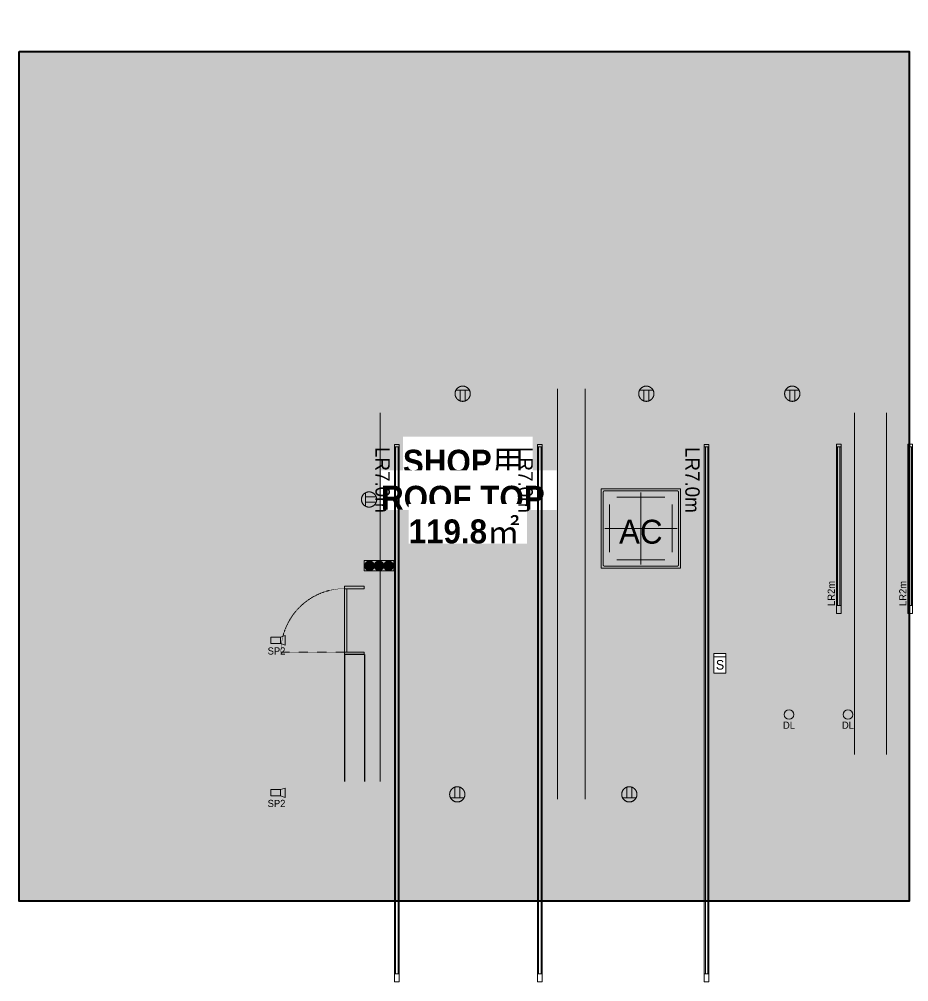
# Model space of a CAD drawing. Header units: millimetres. Extents: x -376000 to 292178, y -193032 to 188048.
# Drawn here: x 83984 to 95179, y -57232 to -45112 of the extents above; entities that cross this region are included whole.
import ezdxf

# ---------------------------------------------------------------- set-up
doc = ezdxf.new("R2010")
doc.units = ezdxf.units.MM
doc.linetypes.add('ISO-08 一点鎖線', pattern=[9.144, 6.096, -0.762, 1.524, -0.762])
doc.linetypes.add('ラインタイプ-1', pattern=[2.116531, 1.058062, -1.058469])
for name, color, linetype, lineweight, true_color in [('01_0.40', 7, 'Continuous', 40, 0x330099), ('02_0.25', 1, 'Continuous', 25, 0xff0000), ('03_0.15', 7, 'Continuous', 15, 0x990099), ('04_0.10', 7, 'Continuous', 9, 0x0099ff), ('04点線_0.10', 7, 'ラインタイプ-1', 9, 0x009dff)]:
    doc.layers.add(name, color=color, linetype=linetype, lineweight=lineweight, true_color=true_color)
for name, color, linetype, lineweight in [('02_既存平面-内部建具・サッシ', 7, 'Continuous', 18), ('07_文字・記号', 7, 'Continuous', 9), ('_天井プロット (2D)', 7, 'Continuous', 5), ('_天井伏せ (2D)', 7, 'Continuous', 5), ('_平面図(既存部) (2D)', 7, 'Continuous', 5), ('_解体部 (2D)', 7, 'Continuous', 5), ('一般', 7, 'Continuous', 5), ('天伏図', 7, 'Continuous', 5)]:
    doc.layers.add(name, color=color, linetype=linetype, lineweight=lineweight)
doc.styles.add('ＭＳ Ｐゴシック', font='MS PGothic.ttf')
doc.styles.add('ＭＳ Ｐゴシック (bold)', font='')
doc.styles.get('ＭＳ Ｐゴシック (bold)').set_extended_font_data('ＭＳ Ｐゴシック', bold=True)

# ---------------------------------------------------------------- blocks, each defined once
blk = doc.blocks.new('平面図(既存部) (2D)')
at = {"color": 255, "linetype": 'Continuous', "lineweight": 5, "transparency": 33554687}
blk.add_wipeout([(83984.169, -45549.15), (95124.169, -45549.15), (95124.169, -56312.954), (83984.169, -56312.954)], dxfattribs=at).dxf.layer = '02_既存平面-内部建具・サッシ'
blk.add_wipeout([(84037.847, -45111.641), (95177.847, -45111.641), (95177.847, -55875.446), (84037.847, -55875.446)], dxfattribs=at).dxf.layer = '02_既存平面-内部建具・サッシ'
at = {"layer": '01_0.40', "linetype": 'Continuous', "lineweight": 0, "true_color": 0xffa264, "transparency": 33554559}
blk.add_hatch(color=21, dxfattribs=at).paths.add_polyline_path([(83984.169, -45519.013), (95184.169, -45519.013), (95184.169, -56219.013), (83984.169, -56219.013)])
at = {"layer": '01_0.40', "transparency": 33554559, "flags": 128}
blk.add_lwpolyline([(83984.169, -45519.013), (95184.169, -45519.013), (95184.169, -56219.013), (83984.169, -56219.013)], close=True, dxfattribs=at)
at = {"color": 255, "linetype": 'Continuous', "lineweight": 5, "transparency": 33554687}
blk.add_wipeout([(88812.227, -50869.013), (90444.177, -50869.013), (90444.177, -50369.479), (88812.227, -50369.479)], dxfattribs=at).dxf.layer = '02_既存平面-内部建具・サッシ'
at = {"layer": '02_既存平面-内部建具・サッシ', "color": 7, "transparency": 33554687, "insert": (88812.227, -50869.013), "char_height": 301.5148, "attachment_point": 7, "line_spacing_factor": 0.25, "style": 'ＭＳ Ｐゴシック (bold)'}
blk.add_mtext('SHOP用', dxfattribs=at)
at = {"color": 255, "linetype": 'Continuous', "lineweight": 5, "transparency": 33554687}
blk.add_wipeout([(88537.411, -51292.346), (90749.328, -51292.346), (90749.328, -50792.813), (88537.411, -50792.813)], dxfattribs=at).dxf.layer = '02_既存平面-内部建具・サッシ'
at = {"layer": '02_既存平面-内部建具・サッシ', "color": 7, "transparency": 33554687, "insert": (88537.411, -51292.346), "char_height": 301.5148, "attachment_point": 7, "line_spacing_factor": 0.25, "style": 'ＭＳ Ｐゴシック (bold)'}
blk.add_mtext('ROOF TOP', dxfattribs=at)
at = {"color": 255, "linetype": 'Continuous', "lineweight": 5, "transparency": 33554687}
blk.add_wipeout([(88884.987, -51715.679), (90375.967, -51715.679), (90375.967, -51216.146), (88884.987, -51216.146)], dxfattribs=at).dxf.layer = '02_既存平面-内部建具・サッシ'
at = {"layer": '02_既存平面-内部建具・サッシ', "color": 7, "transparency": 33554687, "insert": (88884.987, -51715.679), "char_height": 301.5148, "attachment_point": 7, "line_spacing_factor": 0.25, "style": 'ＭＳ Ｐゴシック (bold)'}
blk.add_mtext('119.8㎡', dxfattribs=at)
blk = doc.blocks.new('グループ-200')
at = {"layer": '03_0.15', "flags": 128}
for points in [[(88077, -52252), (88327, -52252), (88327, -52282), (88077, -52282)], [(88077, -53082), (88077, -52282), (88107, -52282), (88107, -53082)], [(88077, -53082), (88327, -53082), (88327, -53112), (88077, -53112)]]:
    blk.add_lwpolyline(points, close=True, dxfattribs=at)
blk = doc.blocks.new('解体部 (2D)')
at = {"layer": '02_0.25'}
for p, q in [((88327.407, -53111.65), (88077.407, -53111.65)), ((88077.407, -53111.65), (88077.407, -54711.65)), ((88327.407, -53111.65), (88327.407, -54711.65))]:
    blk.add_line(p, q, dxfattribs=at)
at = {"layer": '04点線_0.10'}
blk.add_line((87277.407, -53081.65), (88077.407, -53081.65), dxfattribs=at)
blk.add_arc((88077.407, -53081.65), 800, 90, 180, dxfattribs=at)
at = {"layer": '一般', "color": 7, "transparency": 33554687}
blk.add_blockref('グループ-200', (0, 0), dxfattribs=at)
blk = doc.blocks.new('天井伏せ (2D)')
at = {"layer": '04_0.10'}
for p, q in [((90757, -49767), (90757, -54932)), ((91107, -49767), (91107, -54932)), ((88527, -50067), (88527, -54712)), ((94497, -50067), (94497, -54372)), ((94897, -50067), (94897, -54372)), ((88077, -53282), (88077, -54712))]:
    blk.add_line(p, q, dxfattribs=at)
blk = doc.blocks.new('グループ-1168')
at = {"layer": '07_文字・記号', "linetype": 'Continuous', "lineweight": 0, "true_color": 0x1be900}
for points in [[(88392, -51934), (88396, -51934), (88400, -51935), (88404, -51935), (88408, -51936), (88412, -51937), (88415, -51939), (88419, -51940), (88422, -51942), (88426, -51944), (88429, -51947), (88432, -51949), (88435, -51952), (88438, -51955), (88440, -51958), (88442, -51961), (88444, -51964), (88446, -51968), (88448, -51971), (88449, -51975), (88450, -51979), (88451, -51983), (88452, -51986), (88452, -51990), (88452, -51994), (88452, -51998), (88452, -52002), (88451, -52006), (88450, -52010), (88449, -52014), (88448, -52017), (88446, -52021), (88444, -52024), (88442, -52028), (88440, -52031), (88438, -52034), (88435, -52037), (88432, -52039), (88429, -52042), (88426, -52044), (88422, -52046), (88419, -52048), (88415, -52050), (88412, -52051), (88408, -52052), (88404, -52053), (88400, -52054), (88396, -52054), (88392, -52054), (88388, -52054), (88385, -52054), (88381, -52053), (88377, -52052), (88373, -52051), (88370, -52050), (88366, -52048), (88362, -52046), (88359, -52044), (88356, -52042), (88353, -52039), (88350, -52037), (88347, -52034), (88345, -52031), (88343, -52028), (88340, -52024), (88339, -52021), (88337, -52017), (88336, -52014), (88334, -52010), (88334, -52006), (88333, -52002), (88333, -51998), (88332, -51994), (88333, -51990), (88333, -51986), (88334, -51983), (88334, -51979), (88336, -51975), (88337, -51971), (88339, -51968), (88340, -51964), (88343, -51961), (88345, -51958), (88347, -51955), (88350, -51952), (88353, -51949), (88356, -51947), (88359, -51944), (88362, -51942), (88366, -51940), (88370, -51939), (88373, -51937), (88377, -51936), (88381, -51935), (88385, -51935), (88388, -51934)], [(88512, -51934), (88516, -51934), (88520, -51935), (88524, -51935), (88528, -51936), (88532, -51937), (88535, -51939), (88539, -51940), (88542, -51942), (88546, -51944), (88549, -51947), (88552, -51949), (88555, -51952), (88558, -51955), (88560, -51958), (88562, -51961), (88564, -51964), (88566, -51968), (88568, -51971), (88569, -51975), (88570, -51979), (88571, -51983), (88572, -51986), (88572, -51990), (88572, -51994), (88572, -51998), (88572, -52002), (88571, -52006), (88570, -52010), (88569, -52014), (88568, -52017), (88566, -52021), (88564, -52024), (88562, -52028), (88560, -52031), (88558, -52034), (88555, -52037), (88552, -52039), (88549, -52042), (88546, -52044), (88542, -52046), (88539, -52048), (88535, -52050), (88532, -52051), (88528, -52052), (88524, -52053), (88520, -52054), (88516, -52054), (88512, -52054), (88508, -52054), (88505, -52054), (88501, -52053), (88497, -52052), (88493, -52051), (88490, -52050), (88486, -52048), (88482, -52046), (88479, -52044), (88476, -52042), (88473, -52039), (88470, -52037), (88467, -52034), (88465, -52031), (88463, -52028), (88460, -52024), (88459, -52021), (88457, -52017), (88456, -52014), (88454, -52010), (88454, -52006), (88453, -52002), (88453, -51998), (88452, -51994), (88453, -51990), (88453, -51986), (88454, -51983), (88454, -51979), (88456, -51975), (88457, -51971), (88459, -51968), (88460, -51964), (88463, -51961), (88465, -51958), (88467, -51955), (88470, -51952), (88473, -51949), (88476, -51947), (88479, -51944), (88482, -51942), (88486, -51940), (88490, -51939), (88493, -51937), (88497, -51936), (88501, -51935), (88505, -51935), (88508, -51934)], [(88632, -51934), (88636, -51934), (88640, -51935), (88644, -51935), (88648, -51936), (88652, -51937), (88655, -51939), (88659, -51940), (88662, -51942), (88666, -51944), (88669, -51947), (88672, -51949), (88675, -51952), (88678, -51955), (88680, -51958), (88682, -51961), (88684, -51964), (88686, -51968), (88688, -51971), (88689, -51975), (88690, -51979), (88691, -51983), (88692, -51986), (88692, -51990), (88692, -51994), (88692, -51998), (88692, -52002), (88691, -52006), (88690, -52010), (88689, -52014), (88688, -52017), (88686, -52021), (88684, -52024), (88682, -52028), (88680, -52031), (88678, -52034), (88675, -52037), (88672, -52039), (88669, -52042), (88666, -52044), (88662, -52046), (88659, -52048), (88655, -52050), (88652, -52051), (88648, -52052), (88644, -52053), (88640, -52054), (88636, -52054), (88632, -52054), (88628, -52054), (88625, -52054), (88621, -52053), (88617, -52052), (88613, -52051), (88610, -52050), (88606, -52048), (88602, -52046), (88599, -52044), (88596, -52042), (88593, -52039), (88590, -52037), (88587, -52034), (88585, -52031), (88583, -52028), (88580, -52024), (88579, -52021), (88577, -52017), (88576, -52014), (88574, -52010), (88574, -52006), (88573, -52002), (88573, -51998), (88572, -51994), (88573, -51990), (88573, -51986), (88574, -51983), (88574, -51979), (88576, -51975), (88577, -51971), (88579, -51968), (88580, -51964), (88583, -51961), (88585, -51958), (88587, -51955), (88590, -51952), (88593, -51949), (88596, -51947), (88599, -51944), (88602, -51942), (88606, -51940), (88610, -51939), (88613, -51937), (88617, -51936), (88621, -51935), (88625, -51935), (88628, -51934)]]:
    blk.add_hatch(color=3, dxfattribs=at).paths.add_polyline_path(points)
at = {"layer": '07_文字・記号', "linetype": 'Continuous', "lineweight": 0}
h = blk.add_hatch(color=7, dxfattribs=at)
edge = h.paths.add_edge_path()
edge.add_arc((88512, -51994), 60, 117.8181, 180)
edge.add_arc((88512, -51994), 60, 180, 242.1819)
edge.add_line((88484, -52047), (88484, -51941))
at = {"layer": '07_文字・記号', "color": 7, "linetype": 'Continuous', "lineweight": 5, "transparency": 33554687, "flags": 128}
blk.add_lwpolyline([(88327, -52059), (88327, -51929), (88697, -51929), (88697, -52059)], close=True, dxfattribs=at)
at = {"layer": '07_文字・記号', "color": 7, "linetype": 'Continuous', "lineweight": 5, "flags": 128}
blk.add_lwpolyline([(88484, -51941, 0.278179), (88452, -51994, 0.278179), (88484, -52047), (88484, -51941)], format="xyb", close=True, dxfattribs=at)
at = {"layer": '07_文字・記号', "color": 7, "linetype": 'Continuous', "lineweight": 5}
for points in [[(88392, -51934), (88408, -51934), (88436, -51950), (88452, -51978), (88452, -52010), (88436, -52038), (88408, -52054), (88376, -52054), (88348, -52038), (88332, -52010), (88332, -51978), (88348, -51950), (88376, -51934), (88392, -51934)], [(88512, -51934), (88528, -51934), (88556, -51950), (88572, -51978), (88572, -52010), (88556, -52038), (88528, -52054), (88496, -52054), (88468, -52038), (88452, -52010), (88452, -51978), (88468, -51950), (88496, -51934), (88512, -51934)], [(88632, -51934), (88648, -51934), (88676, -51950), (88692, -51978), (88692, -52010), (88676, -52038), (88648, -52054), (88616, -52054), (88588, -52038), (88572, -52010), (88572, -51978), (88588, -51950), (88616, -51934), (88632, -51934)]]:
    blk.add_open_spline(points, degree=2, dxfattribs=at)
at = {"layer": '07_文字・記号', "color": 7, "transparency": 33554687, "char_height": 60.3, "attachment_point": 1, "rotation": 90, "line_spacing_factor": 0.997335, "style": 'ＭＳ Ｐゴシック'}
for s, insert in [('P', (88370, -52020)), ('B', (88610, -52020))]:
    blk.add_mtext(s, dxfattribs=dict(at, insert=insert))
blk = doc.blocks.new('グループ-1169')
at = {"layer": '07_文字・記号', "linetype": 'Continuous', "lineweight": 0, "true_color": 0x009dff, "transparency": 33554687}
blk.add_hatch(color=150, dxfattribs=at).paths.add_polyline_path([(91307, -51024), (92307, -51024), (92307, -52024), (91307, -52024)])
at = {"layer": '07_文字・記号', "color": 7, "linetype": 'ISO-08 一点鎖線', "lineweight": 5}
for p, q in [((91332, -51979), (91332, -51069)), ((91352, -51049), (92263, -51049)), ((91507, -51129), (92108, -51129)), ((91807, -51979), (91807, -51069)), ((92283, -51069), (92283, -51979)), ((91412, -51224), (91412, -51824)), ((92203, -51224), (92203, -51824)), ((91352, -51524), (92263, -51524)), ((91507, -51919), (92108, -51919)), ((91352, -51999), (92263, -51999))]:
    blk.add_line(p, q, dxfattribs=at)
at = {"layer": '07_文字・記号', "color": 7, "linetype": 'Continuous', "lineweight": 5, "transparency": 33554687, "flags": 128}
blk.add_lwpolyline([(91307, -51024), (92307, -51024), (92307, -52024), (91307, -52024)], close=True, dxfattribs=at)
at = {"layer": '07_文字・記号', "color": 7, "linetype": 'ISO-08 一点鎖線', "lineweight": 5, "flags": 128}
for points in [[(91332, -51069, -0.198934), (91338, -51055, -0.198861), (91352, -51049)], [(91332, -51069), (91332, -51069, -0.414214), (91352, -51049), (91352, -51049), (92263, -51049)], [(91352, -51999), (91352, -51999, -0.414214), (91332, -51979), (91332, -51979), (91332, -51069)], [(92263, -51049, -0.198891), (92277, -51055, -0.198964), (92283, -51069)], [(92263, -51049), (92263, -51049, -0.414214), (92283, -51069), (92283, -51069), (92283, -51979)], [(91352, -51999, -0.198891), (91338, -51993, -0.198964), (91332, -51979)], [(92283, -51979), (92283, -51979, -0.414214), (92263, -51999), (92263, -51999), (91352, -51999)], [(92283, -51979, -0.198934), (92277, -51993, -0.198861), (92263, -51999)], [(92283, -51979, -0.198934), (92277, -51993, -0.198861), (92263, -51999)]]:
    blk.add_lwpolyline(points, format="xyb", dxfattribs=at)
at = {"layer": '07_文字・記号', "color": 7, "insert": (91807, -51414), "char_height": 301.5, "attachment_point": 2, "line_spacing_factor": 1.007907, "style": 'ＭＳ Ｐゴシック'}
blk.add_mtext('AC', dxfattribs=at)
blk = doc.blocks.new('グループ-1170')
at = {"color": 255, "linetype": 'Continuous', "lineweight": 5}
blk.add_wipeout([(92727, -53098), (92877, -53098), (92877, -53348), (92727, -53348)], dxfattribs=at).dxf.layer = '天伏図'
at = {"layer": '天伏図', "color": 160, "linetype": 'Continuous', "lineweight": 5, "true_color": 0x003dff}
blk.add_line((92727, -53139), (92877, -53139), dxfattribs=at)
at = {"layer": '天伏図', "color": 160, "linetype": 'Continuous', "lineweight": 5, "true_color": 0x003dff, "flags": 128}
blk.add_lwpolyline([(92727, -53098), (92877, -53098), (92877, -53348), (92727, -53348)], close=True, dxfattribs=at)
at = {"layer": '天伏図', "color": 160, "true_color": 0x003dff, "insert": (92751, -53180), "char_height": 121, "attachment_point": 1, "line_spacing_factor": 1.006145, "style": 'ＭＳ Ｐゴシック'}
blk.add_mtext('S', dxfattribs=at)
blk = doc.blocks.new('2口コンセント')
at = {"layer": '07_文字・記号', "linetype": 'Continuous', "lineweight": 0, "true_color": 0x63c3ff}
blk.add_hatch(color=151, dxfattribs=at).paths.add_polyline_path([(96, 0), (96, -6), (95, -13), (94, -19), (93, -25), (91, -31), (89, -37), (86, -42), (83, -48), (80, -53), (76, -59), (72, -63), (68, -68), (63, -72), (59, -76), (53, -80), (48, -83), (42, -86), (37, -89), (31, -91), (25, -93), (19, -94), (13, -95), (6, -96), (0, -96), (-6, -96), (-13, -95), (-19, -94), (-25, -93), (-31, -91), (-37, -89), (-42, -86), (-48, -83), (-53, -80), (-59, -76), (-63, -72), (-68, -68), (-72, -63), (-76, -59), (-80, -53), (-83, -48), (-86, -42), (-89, -37), (-91, -31), (-93, -25), (-94, -19), (-95, -13), (-96, -6), (-96, 0), (-96, 6), (-95, 13), (-94, 19), (-93, 25), (-91, 31), (-89, 37), (-86, 42), (-83, 48), (-80, 53), (-76, 59), (-72, 63), (-68, 68), (-63, 72), (-59, 76), (-53, 80), (-48, 83), (-42, 86), (-37, 89), (-31, 91), (-25, 93), (-19, 94), (-13, 95), (-6, 96), (0, 96), (6, 96), (13, 95), (19, 94), (25, 93), (31, 91), (37, 89), (42, 86), (48, 83), (53, 80), (59, 76), (63, 72), (68, 68), (72, 63), (76, 59), (80, 53), (83, 48), (86, 42), (89, 37), (91, 31), (93, 25), (94, 19), (95, 13), (96, 6)])
at = {"layer": '07_文字・記号', "linetype": 'Continuous', "lineweight": 0}
h = blk.add_hatch(color=7, dxfattribs=at)
edge = h.paths.add_edge_path()
edge.add_arc((0, 0), 96, 27.8181, 90)
edge.add_arc((0, 0), 96, 90, 152.1819)
edge.add_line((-85, 45), (85, 45))
at = {"layer": '07_文字・記号', "color": 7, "linetype": 'Continuous', "lineweight": 5}
for p, q in [((-32, 45), (-32, -91)), ((32, 45), (32, -91))]:
    blk.add_line(p, q, dxfattribs=at)
at = {"layer": '07_文字・記号', "color": 7, "linetype": 'Continuous', "lineweight": 5, "flags": 128}
blk.add_lwpolyline([(85, 45, 0.278179), (0, 96, 0.278179), (-85, 45), (85, 45)], format="xyb", close=True, dxfattribs=at)
at = {"layer": '07_文字・記号', "color": 7, "linetype": 'Continuous', "lineweight": 5}
blk.add_open_spline([(96, 0), (96, -26), (70, -70), (26, -96), (-26, -96), (-70, -70), (-96, -26), (-96, 26), (-70, 70), (-26, 96), (26, 96), (70, 70), (96, 26), (96, 0)], degree=2, dxfattribs=at)
blk = doc.blocks.new('LR2m')
at = {"layer": '07_文字・記号', "color": 160, "linetype": 'Continuous', "lineweight": 5, "true_color": 0x003dff, "transparency": 33554687, "flags": 128}
for points in [[(108, 1065), (108, 1035), (48, 1035), (48, 1065)], [(108, 1035), (108, -965), (48, -965), (48, 1035)], [(92, 1035), (92, -965), (62, -965), (62, 1035)], [(108, -965), (108, -1065), (48, -1065), (48, -965)]]:
    blk.add_lwpolyline(points, close=True, dxfattribs=at)
at = {"layer": '07_文字・記号', "color": 160, "true_color": 0x003dff, "insert": (-16, -813), "char_height": 90.5, "attachment_point": 5, "rotation": 90, "line_spacing_factor": 1.005558, "style": 'ＭＳ Ｐゴシック'}
blk.add_mtext('LR2m', dxfattribs=at)
blk = doc.blocks.new('LR4m')
at = {"layer": '07_文字・記号', "color": 160, "linetype": 'Continuous', "lineweight": 5, "true_color": 0x003dff, "transparency": 33554687, "flags": 128}
for points in [[(48, 4945), (48, 5045), (108, 5045), (108, 4945)], [(48, -1690), (48, 4945), (108, 4945), (108, -1690)], [(62, -1690), (62, 4945), (92, 4945), (92, -1690)], [(48, -1720), (48, -1690), (108, -1690), (108, -1720)]]:
    blk.add_lwpolyline(points, close=True, dxfattribs=at)
at = {"layer": '07_文字・記号', "color": 160, "true_color": 0x003dff, "insert": (257, -1275), "char_height": 180.9, "attachment_point": 5, "rotation": 90, "line_spacing_factor": 1.007907, "style": 'ＭＳ Ｐゴシック'}
blk.add_mtext('LR7.0m', dxfattribs=at)
blk = doc.blocks.new('天井プロット (2D)')
at = {"layer": '07_文字・記号', "color": 160, "true_color": 0x0036e9, "transparency": 33554687, "flags": 128}
for points in [[(87271, -52892), (87271, -52972), (87151, -52972), (87151, -52892)], [(87271, -54812), (87271, -54892), (87151, -54892), (87151, -54812)]]:
    blk.add_lwpolyline(points, close=True, dxfattribs=at)
for points in [[(87271, -52892), (87331, -52872), (87331, -52992), (87271, -52972)], [(87271, -54812), (87331, -54792), (87331, -54912), (87271, -54892)]]:
    blk.add_lwpolyline(points, dxfattribs=at)
at = {"layer": '07_文字・記号', "color": 160, "true_color": 0x0036e9}
for centre in [(93672, -53867), (94414, -53867)]:
    blk.add_circle(centre, 60, dxfattribs=at)
at = {"layer": '07_文字・記号', "color": 7, "transparency": 33554687}
for name, p in [('2口コンセント', (89565, -49827)), ('2口コンセント', (91876, -49827)), ('2口コンセント', (93713, -49827)), ('グループ-1169', (0, 0)), ('グループ-1168', (0, 0))]:
    blk.add_blockref(name, p, dxfattribs=at)
at = {"layer": '07_文字・記号', "color": 7, "rotation": 180}
for p in [(88813, -52187), (90613, -52187), (92713, -52187)]:
    blk.add_blockref('LR4m', p, dxfattribs=at)
at = {"layer": '07_文字・記号', "color": 7}
for p in [(94220, -51529), (95120, -51529)]:
    blk.add_blockref('LR2m', p, dxfattribs=at)
at = {"layer": '07_文字・記号', "color": 7, "transparency": 33554687}
for p, rotation in [((88387, -51159), 90), ((89497, -54872), 180), ((91662, -54872), 180)]:
    blk.add_blockref('2口コンセント', p, dxfattribs=dict(at, rotation=rotation))
at = {"layer": '07_文字・記号', "color": 30, "true_color": 0xff6633, "transparency": 33554687}
blk.add_blockref('グループ-1170', (0, 0), dxfattribs=at)
at = {"layer": '07_文字・記号', "color": 160, "true_color": 0x0036e9, "char_height": 90.5, "attachment_point": 1, "line_spacing_factor": 1.003208, "style": 'ＭＳ Ｐゴシック'}
for s, insert in [('SP2', (87110, -53021)), ('DL', (93596, -53956)), ('DL', (94338, -53956)), ('SP2', (87110, -54941))]:
    blk.add_mtext(s, dxfattribs=dict(at, insert=insert))

msp = doc.modelspace()

# ---------------------------------------------------------------- block references
at = {"layer": '_平面図(既存部) (2D)'}
msp.add_blockref('平面図(既存部) (2D)', (0, 0), dxfattribs=at)

# ---------------------------------------------------------------- next in the draw order: block references
at = {"layer": '_解体部 (2D)'}
msp.add_blockref('解体部 (2D)', (0, 0), dxfattribs=at)

# ---------------------------------------------------------------- next in the draw order: block references
at = {"layer": '_天井伏せ (2D)'}
msp.add_blockref('天井伏せ (2D)', (0, 0), dxfattribs=at)

# ---------------------------------------------------------------- next in the draw order: block references
at = {"layer": '_天井プロット (2D)'}
msp.add_blockref('天井プロット (2D)', (0, 0), dxfattribs=at)

doc.saveas('drawing.dxf')
